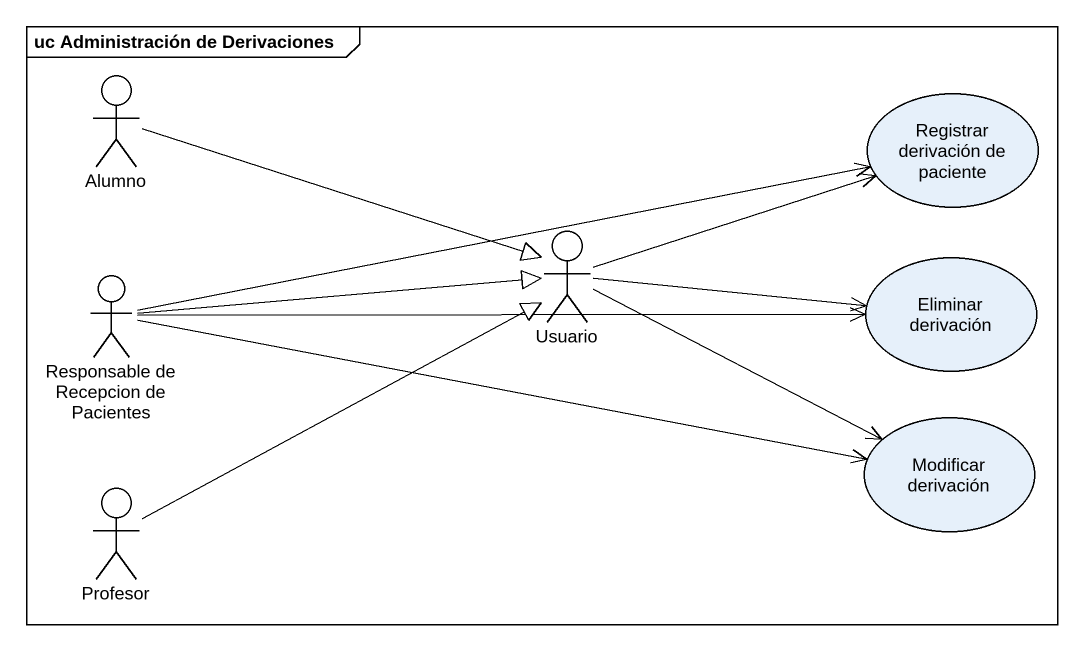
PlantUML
@startuml
mainframe uc Administración de Derivaciones
actor Alumno
usecase "Registrar derivación de paciente" as Registrar_derivación_de
actor "Responsable de Recepcion de Pacientes" as Responsable_de_Recepcion_de
actor Usuario
usecase "Eliminar derivación" as Eliminar_derivación
usecase "Modificar derivación" as Modificar_derivación
actor Profesor
Alumno -right-|> Usuario
Responsable_de_Recepcion_de -right-> Registrar_derivación_de
Responsable_de_Recepcion_de -right-|> Usuario
Responsable_de_Recepcion_de -right-> Eliminar_derivación
Responsable_de_Recepcion_de -right-> Modificar_derivación
Usuario -right-> Registrar_derivación_de
Usuario -right-> Eliminar_derivación
Usuario -right-> Modificar_derivación
Profesor -right-|> Usuario
@enduml
